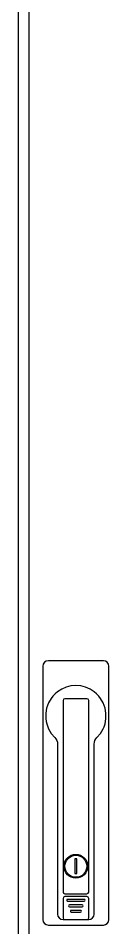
# Model space of a CAD drawing. Header units: millimetres. Extents: x 0 to 100, y -12 to 202.
# Drawn here: x 39.77 to 44.72, y 92.05 to 141.6 of the extents above; entities that cross this region are included whole.
import ezdxf

# ---------------------------------------------------------------- set-up
doc = ezdxf.new("R2010")
doc.units = ezdxf.units.MM
for name, color, linetype in [('4212-59911-GJW_0', 7, 'Continuous'), ('4212-62023_1-GJW_0', 7, 'Continuous'), ('MS828_0', 7, 'Continuous')]:
    doc.layers.add(name, color=color, linetype=linetype)

msp = doc.modelspace()

# ---------------------------------------------------------------- linework, layer by layer
at = {"layer": '4212-59911-GJW_0', "color": 7, "linetype": 'Continuous'}
msp.add_line((39.77, 199.65), (39.77, 12.15), dxfattribs=at)
at = {"layer": '4212-62023_1-GJW_0', "color": 7, "linetype": 'Continuous'}
msp.add_line((40.37, 12.15), (40.37, 199.65), dxfattribs=at)
at = {"layer": 'MS828_0', "color": 7, "linetype": 'Continuous'}
for p, q in [((44.42, 106.6), (41.42, 106.6)), ((41.12, 106.3), (41.12, 92.5)), ((44.72, 92.5), (44.72, 106.3)), ((42.22, 104.425), (42.22, 94)), ((43.52, 104.525), (42.32, 104.525)), ((43.62, 94), (43.62, 104.425)), ((41.92, 102.06), (41.92, 92.8)), ((43.92, 92.8), (43.92, 102.06)), ((42.87, 95.8), (42.87, 95)), ((42.97, 95.8), (42.87, 95.8)), ((42.97, 95), (42.97, 95.8)), ((42.87, 95), (42.97, 95)), ((42.22, 93.65), (42.22, 92.6)), ((42.32, 93.9), (43.52, 93.9)), ((43.52, 93.75), (42.32, 93.75)), ((43.62, 92.6), (43.62, 93.65)), ((43.37, 93.6), (42.47, 93.6)), ((42.47, 93.5), (43.37, 93.5)), ((43.27, 93.3), (42.57, 93.3)), ((42.57, 93.2), (43.27, 93.2)), ((43.17, 93), (42.67, 93)), ((42.67, 92.9), (43.17, 92.9)), ((41.42, 92.2), (44.42, 92.2)), ((42.22, 92.5), (43.62, 92.5))]:
    msp.add_line(p, q, dxfattribs=at)
for points in [[(43.92, 104.912), (43.693, 105.057), (43.446, 105.164), (43.187, 105.228), (42.92, 105.25), (42.653, 105.228), (42.394, 105.164), (42.147, 105.057), (41.92, 104.912)], [(41.57, 104.549), (41.424, 104.296), (41.325, 104.023), (41.276, 103.737), (41.277, 103.447), (41.299, 103.29)], [(41.92, 104.912), (41.791, 104.803), (41.665, 104.671), (41.57, 104.549)], [(44.27, 104.549), (44.176, 104.67), (44.049, 104.803), (43.92, 104.912)], [(44.541, 103.289), (44.563, 103.447), (44.564, 103.737), (44.515, 104.023), (44.416, 104.296), (44.27, 104.549)], [(41.299, 103.29), (41.329, 103.161), (41.384, 102.996)], [(44.456, 102.996), (44.511, 103.161), (44.541, 103.289)], [(41.384, 102.996), (41.431, 102.889), (41.579, 102.639), (41.769, 102.418)], [(44.071, 102.418), (44.261, 102.639), (44.409, 102.889), (44.456, 102.996)], [(41.769, 102.418), (41.833, 102.342), (41.881, 102.254), (41.91, 102.159), (41.92, 102.06)], [(43.92, 102.06), (43.93, 102.159), (43.959, 102.254), (44.007, 102.342), (44.071, 102.418)]]:
    msp.add_lwpolyline(points, dxfattribs=at)
for radius in [0.65, 0.6]:
    msp.add_circle((42.92, 95.4), radius, dxfattribs=at)
for centre, radius, start, end in [((41.42, 106.3), 0.3, 90, 180), ((44.42, 106.3), 0.3, 0, 90), ((42.32, 104.425), 0.1, 90, 180), ((43.52, 104.425), 0.1, 0, 90), ((42.32, 94), 0.1, 180, 270), ((42.32, 93.65), 0.1, 90, 180), ((43.52, 94), 0.1, 270, 0), ((43.52, 93.65), 0.1, 0, 90), ((42.47, 93.55), 0.05, 90, 270), ((42.57, 93.25), 0.05, 90, 270), ((43.27, 93.25), 0.05, 270, 90), ((43.37, 93.55), 0.05, 270, 90), ((42.22, 92.8), 0.3, 180, 270), ((42.67, 92.95), 0.05, 90, 270), ((43.17, 92.95), 0.05, 270, 90), ((43.62, 92.8), 0.3, 270, 0), ((41.42, 92.5), 0.3, 180, 270), ((42.32, 92.6), 0.1, 180, 270), ((43.52, 92.6), 0.1, 270, 0), ((44.42, 92.5), 0.3, 270, 0)]:
    msp.add_arc(centre, radius, start, end, dxfattribs=at)

doc.saveas('drawing.dxf')
